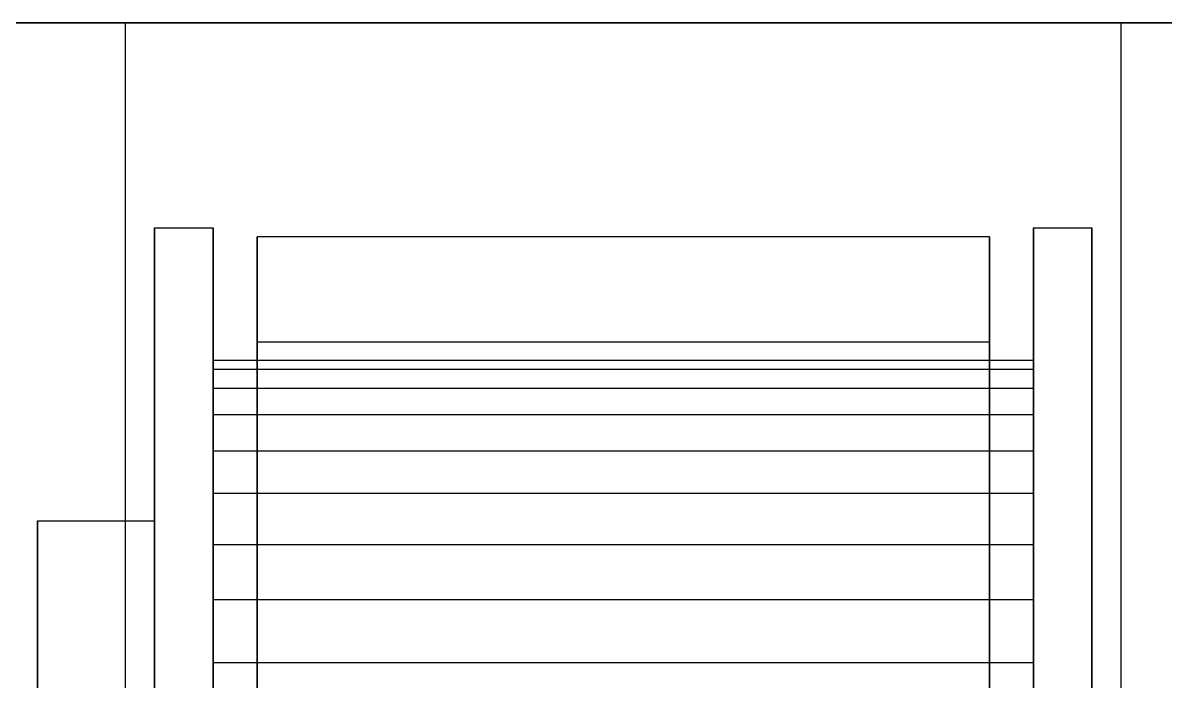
# Model space of a CAD drawing. Header units: millimetres. Extents: x -201 to 3037, y -406 to 3230.
# Drawn here: x 2479.5 to 2518.5, y 1359.53 to 1382 of the extents above; entities that cross this region are included whole.
import ezdxf

# ---------------------------------------------------------------- set-up
doc = ezdxf.new("R2010")
doc.units = ezdxf.units.MM
doc.layers.add('HIDDEN', color=8, linetype='Continuous')
doc.layers.add('VISIBLE', color=7, linetype='Continuous')

msp = doc.modelspace()

# ---------------------------------------------------------------- linework, layer by layer
at = {"layer": 'HIDDEN'}
for points in [[(2575, 1382), (2210, 1382)], [(2483, 1357), (2483, 1382)], [(2483, 1382), (2517, 1382)], [(2483, 1382), (2517, 1382)], [(2499.75, 1382), (2499.681, 1382), (2499.478, 1382), (2499.15, 1382), (2498.715, 1382), (2498.193, 1382), (2497.612, 1382), (2497, 1382), (2496.388, 1382), (2495.807, 1382), (2495.285, 1382), (2494.85, 1382), (2494.522, 1382), (2494.319, 1382), (2494.25, 1382)], [(2494.25, 1382), (2494.267, 1382), (2494.319, 1382), (2494.404, 1382), (2494.522, 1382), (2494.672, 1382), (2494.85, 1382), (2495.055, 1382), (2495.285, 1382), (2495.537, 1382), (2495.807, 1382), (2496.092, 1382), (2496.388, 1382), (2496.692, 1382), (2497, 1382)], [(2499.75, 1382), (2499.681, 1382), (2499.478, 1382), (2499.15, 1382), (2498.715, 1382), (2498.193, 1382), (2497.612, 1382), (2497, 1382), (2496.388, 1382), (2495.807, 1382), (2495.285, 1382), (2494.85, 1382), (2494.522, 1382), (2494.319, 1382), (2494.25, 1382)], [(2494.25, 1382), (2494.267, 1382), (2494.319, 1382), (2494.404, 1382), (2494.522, 1382), (2494.672, 1382), (2494.85, 1382), (2495.055, 1382), (2495.285, 1382), (2495.537, 1382), (2495.807, 1382), (2496.092, 1382), (2496.388, 1382), (2496.692, 1382), (2497, 1382)], [(2503.3, 1382), (2503.217, 1382), (2502.973, 1382), (2502.58, 1382), (2502.058, 1382), (2501.432, 1382), (2500.734, 1382), (2500, 1382), (2499.266, 1382), (2498.568, 1382), (2497.942, 1382), (2497.42, 1382), (2497.027, 1382), (2496.783, 1382), (2496.7, 1382)], [(2496.7, 1382), (2496.721, 1382), (2496.783, 1382), (2496.885, 1382), (2497.027, 1382), (2497.206, 1382), (2497.42, 1382), (2497.667, 1382), (2497.942, 1382), (2498.244, 1382), (2498.568, 1382), (2498.91, 1382), (2499.266, 1382), (2499.631, 1382), (2500, 1382)], [(2503.3, 1382), (2503.217, 1382), (2502.973, 1382), (2502.58, 1382), (2502.058, 1382), (2501.432, 1382), (2500.734, 1382), (2500, 1382), (2499.266, 1382), (2498.568, 1382), (2497.942, 1382), (2497.42, 1382), (2497.027, 1382), (2496.783, 1382), (2496.7, 1382)], [(2496.7, 1382), (2496.721, 1382), (2496.783, 1382), (2496.885, 1382), (2497.027, 1382), (2497.206, 1382), (2497.42, 1382), (2497.667, 1382), (2497.942, 1382), (2498.244, 1382), (2498.568, 1382), (2498.91, 1382), (2499.266, 1382), (2499.631, 1382), (2500, 1382)], [(2497, 1382), (2497.308, 1382), (2497.612, 1382), (2497.908, 1382), (2498.193, 1382), (2498.463, 1382), (2498.715, 1382), (2498.945, 1382), (2499.15, 1382), (2499.328, 1382), (2499.478, 1382), (2499.596, 1382), (2499.681, 1382), (2499.733, 1382), (2499.75, 1382)], [(2497, 1382), (2497.308, 1382), (2497.612, 1382), (2497.908, 1382), (2498.193, 1382), (2498.463, 1382), (2498.715, 1382), (2498.945, 1382), (2499.15, 1382), (2499.328, 1382), (2499.478, 1382), (2499.596, 1382), (2499.681, 1382), (2499.733, 1382), (2499.75, 1382)], [(2500, 1382), (2500.369, 1382), (2500.734, 1382), (2501.09, 1382), (2501.432, 1382), (2501.756, 1382), (2502.058, 1382), (2502.333, 1382), (2502.58, 1382), (2502.794, 1382), (2502.973, 1382), (2503.115, 1382), (2503.217, 1382), (2503.279, 1382), (2503.3, 1382)], [(2500, 1382), (2500.369, 1382), (2500.734, 1382), (2501.09, 1382), (2501.432, 1382), (2501.756, 1382), (2502.058, 1382), (2502.333, 1382), (2502.58, 1382), (2502.794, 1382), (2502.973, 1382), (2503.115, 1382), (2503.217, 1382), (2503.279, 1382), (2503.3, 1382)], [(2517, 1357), (2517, 1382)], [(2484, 1329), (2484, 1329.577), (2484, 1331.278), (2484, 1334.018), (2484, 1337.66), (2484, 1342.021), (2484, 1346.882), (2484, 1352), (2484, 1357.118), (2484, 1361.979), (2484, 1366.34), (2484, 1369.982), (2484, 1372.722), (2484, 1374.423), (2484, 1375)], [(2484, 1375), (2484, 1374.855), (2484, 1374.423), (2484, 1373.709), (2484, 1372.722), (2484, 1371.475), (2484, 1369.982), (2484, 1368.263), (2484, 1366.34), (2484, 1364.237), (2484, 1361.979), (2484, 1359.596), (2484, 1357.118), (2484, 1354.575), (2484, 1352)], [(2484, 1329), (2484, 1329.577), (2484, 1331.278), (2484, 1334.018), (2484, 1337.66), (2484, 1342.021), (2484, 1346.882), (2484, 1352), (2484, 1357.118), (2484, 1361.979), (2484, 1366.34), (2484, 1369.982), (2484, 1372.722), (2484, 1374.423), (2484, 1375)], [(2486, 1329), (2486, 1329.577), (2486, 1331.278), (2486, 1334.018), (2486, 1337.66), (2486, 1342.021), (2486, 1346.882), (2486, 1352), (2486, 1357.118), (2486, 1361.979), (2486, 1366.34), (2486, 1369.982), (2486, 1372.722), (2486, 1374.423), (2486, 1375)], [(2486, 1375), (2486, 1374.855), (2486, 1374.423), (2486, 1373.709), (2486, 1372.722), (2486, 1371.475), (2486, 1369.982), (2486, 1368.263), (2486, 1366.34), (2486, 1364.237), (2486, 1361.979), (2486, 1359.596), (2486, 1357.118), (2486, 1354.575), (2486, 1352)], [(2486, 1329), (2486, 1329.577), (2486, 1331.278), (2486, 1334.018), (2486, 1337.66), (2486, 1342.021), (2486, 1346.882), (2486, 1352), (2486, 1357.118), (2486, 1361.979), (2486, 1366.34), (2486, 1369.982), (2486, 1372.722), (2486, 1374.423), (2486, 1375)], [(2514, 1329), (2514, 1329.577), (2514, 1331.278), (2514, 1334.018), (2514, 1337.66), (2514, 1342.021), (2514, 1346.882), (2514, 1352), (2514, 1357.118), (2514, 1361.979), (2514, 1366.34), (2514, 1369.982), (2514, 1372.722), (2514, 1374.423), (2514, 1375)], [(2514, 1375), (2514, 1374.855), (2514, 1374.423), (2514, 1373.709), (2514, 1372.722), (2514, 1371.475), (2514, 1369.982), (2514, 1368.263), (2514, 1366.34), (2514, 1364.237), (2514, 1361.979), (2514, 1359.596), (2514, 1357.118), (2514, 1354.575), (2514, 1352)], [(2514, 1329), (2514, 1329.577), (2514, 1331.278), (2514, 1334.018), (2514, 1337.66), (2514, 1342.021), (2514, 1346.882), (2514, 1352), (2514, 1357.118), (2514, 1361.979), (2514, 1366.34), (2514, 1369.982), (2514, 1372.722), (2514, 1374.423), (2514, 1375)], [(2516, 1329), (2516, 1329.577), (2516, 1331.278), (2516, 1334.018), (2516, 1337.66), (2516, 1342.021), (2516, 1346.882), (2516, 1352), (2516, 1357.118), (2516, 1361.979), (2516, 1366.34), (2516, 1369.982), (2516, 1372.722), (2516, 1374.423), (2516, 1375)], [(2516, 1375), (2516, 1374.855), (2516, 1374.423), (2516, 1373.709), (2516, 1372.722), (2516, 1371.475), (2516, 1369.982), (2516, 1368.263), (2516, 1366.34), (2516, 1364.237), (2516, 1361.979), (2516, 1359.596), (2516, 1357.118), (2516, 1354.575), (2516, 1352)], [(2516, 1329), (2516, 1329.577), (2516, 1331.278), (2516, 1334.018), (2516, 1337.66), (2516, 1342.021), (2516, 1346.882), (2516, 1352), (2516, 1357.118), (2516, 1361.979), (2516, 1366.34), (2516, 1369.982), (2516, 1372.722), (2516, 1374.423), (2516, 1375)], [(2512.5, 1374.7), (2487.5, 1374.7)], [(2487.5, 1329.3), (2487.5, 1329.869), (2487.5, 1331.548), (2487.5, 1334.252), (2487.5, 1337.847), (2487.5, 1342.151), (2487.5, 1346.949), (2487.5, 1352), (2487.5, 1357.051), (2487.5, 1361.849), (2487.5, 1366.153), (2487.5, 1369.748), (2487.5, 1372.452), (2487.5, 1374.131), (2487.5, 1374.7)], [(2512.5, 1329.3), (2512.5, 1329.869), (2512.5, 1331.548), (2512.5, 1334.252), (2512.5, 1337.847), (2512.5, 1342.151), (2512.5, 1346.949), (2512.5, 1352), (2512.5, 1357.051), (2512.5, 1361.849), (2512.5, 1366.153), (2512.5, 1369.748), (2512.5, 1372.452), (2512.5, 1374.131), (2512.5, 1374.7)], [(2487.5, 1371.1), (2487.5, 1370.621), (2487.5, 1369.209), (2487.5, 1366.933), (2487.5, 1363.909), (2487.5, 1360.287), (2487.5, 1356.25), (2487.5, 1352), (2487.5, 1347.75), (2487.5, 1343.713), (2487.5, 1340.091), (2487.5, 1337.067), (2487.5, 1334.791), (2487.5, 1333.379), (2487.5, 1332.9)], [(2487.5, 1332.9), (2487.5, 1333.379), (2487.5, 1334.791), (2487.5, 1337.067), (2487.5, 1340.091), (2487.5, 1343.713), (2487.5, 1347.75), (2487.5, 1352), (2487.5, 1356.25), (2487.5, 1360.287), (2487.5, 1363.909), (2487.5, 1366.933), (2487.5, 1369.209), (2487.5, 1370.621), (2487.5, 1371.1)], [(2512.5, 1371.1), (2487.5, 1371.1)], [(2512.5, 1371.1), (2487.5, 1371.1)], [(2512.5, 1371.1), (2512.5, 1370.621), (2512.5, 1369.209), (2512.5, 1366.933), (2512.5, 1363.909), (2512.5, 1360.287), (2512.5, 1356.25), (2512.5, 1352), (2512.5, 1347.75), (2512.5, 1343.713), (2512.5, 1340.091), (2512.5, 1337.067), (2512.5, 1334.791), (2512.5, 1333.379), (2512.5, 1332.9)], [(2512.5, 1332.9), (2512.5, 1333.379), (2512.5, 1334.791), (2512.5, 1337.067), (2512.5, 1340.091), (2512.5, 1343.713), (2512.5, 1347.75), (2512.5, 1352), (2512.5, 1356.25), (2512.5, 1360.287), (2512.5, 1363.909), (2512.5, 1366.933), (2512.5, 1369.209), (2512.5, 1370.621), (2512.5, 1371.1)], [(2486, 1370.487), (2486, 1370.475), (2486, 1370.461), (2486, 1370.446), (2486, 1370.429), (2486, 1370.411), (2486, 1370.391), (2486, 1370.37), (2486, 1370.347), (2486, 1370.323), (2486, 1370.297), (2486, 1370.269), (2486, 1370.24), (2486, 1370.21), (2486, 1370.178)], [(2486, 1370.487), (2486, 1370.377), (2486, 1370.271), (2486, 1370.169), (2486, 1370.074), (2486, 1369.985), (2486, 1369.904), (2486, 1369.83), (2486, 1369.765), (2486, 1369.709), (2486, 1369.663), (2486, 1369.626), (2486, 1369.6), (2486, 1369.584), (2486, 1369.579)], [(2486, 1369.579), (2486, 1369.584), (2486, 1369.6), (2486, 1369.626), (2486, 1369.663), (2486, 1369.709), (2486, 1369.765), (2486, 1369.83), (2486, 1369.904), (2486, 1369.985), (2486, 1370.074), (2486, 1370.169), (2486, 1370.271), (2486, 1370.377), (2486, 1370.487)], [(2486, 1370.178), (2486, 1370.21), (2486, 1370.24), (2486, 1370.269), (2486, 1370.297), (2486, 1370.323), (2486, 1370.347), (2486, 1370.37), (2486, 1370.391), (2486, 1370.411), (2486, 1370.429), (2486, 1370.446), (2486, 1370.461), (2486, 1370.475), (2486, 1370.487)], [(2486, 1370.487), (2514, 1370.487)], [(2486, 1370.487), (2514, 1370.487)], [(2486, 1370.487), (2486, 1370.475), (2486, 1370.461), (2486, 1370.446), (2486, 1370.429), (2486, 1370.411), (2486, 1370.391), (2486, 1370.37), (2486, 1370.347), (2486, 1370.323), (2486, 1370.297), (2486, 1370.269), (2486, 1370.24), (2486, 1370.21), (2486, 1370.178)], [(2486, 1370.487), (2486, 1370.377), (2486, 1370.271), (2486, 1370.169), (2486, 1370.074), (2486, 1369.985), (2486, 1369.904), (2486, 1369.83), (2486, 1369.765), (2486, 1369.709), (2486, 1369.663), (2486, 1369.626), (2486, 1369.6), (2486, 1369.584), (2486, 1369.579)], [(2486, 1369.579), (2486, 1369.584), (2486, 1369.6), (2486, 1369.626), (2486, 1369.663), (2486, 1369.709), (2486, 1369.765), (2486, 1369.83), (2486, 1369.904), (2486, 1369.985), (2486, 1370.074), (2486, 1370.169), (2486, 1370.271), (2486, 1370.377), (2486, 1370.487)], [(2486, 1370.178), (2486, 1370.21), (2486, 1370.24), (2486, 1370.269), (2486, 1370.297), (2486, 1370.323), (2486, 1370.347), (2486, 1370.37), (2486, 1370.391), (2486, 1370.411), (2486, 1370.429), (2486, 1370.446), (2486, 1370.461), (2486, 1370.475), (2486, 1370.487)], [(2486, 1370.487), (2514, 1370.487)], [(2487.5, 1370.487), (2512.5, 1370.487)], [(2514, 1370.487), (2514, 1370.475), (2514, 1370.461), (2514, 1370.446), (2514, 1370.429), (2514, 1370.411), (2514, 1370.391), (2514, 1370.37), (2514, 1370.347), (2514, 1370.323), (2514, 1370.297), (2514, 1370.269), (2514, 1370.24), (2514, 1370.21), (2514, 1370.178)], [(2514, 1370.487), (2514, 1370.377), (2514, 1370.271), (2514, 1370.169), (2514, 1370.074), (2514, 1369.985), (2514, 1369.904), (2514, 1369.83), (2514, 1369.765), (2514, 1369.709), (2514, 1369.663), (2514, 1369.626), (2514, 1369.6), (2514, 1369.584), (2514, 1369.579)], [(2514, 1369.579), (2514, 1369.584), (2514, 1369.6), (2514, 1369.626), (2514, 1369.663), (2514, 1369.709), (2514, 1369.765), (2514, 1369.83), (2514, 1369.904), (2514, 1369.985), (2514, 1370.074), (2514, 1370.169), (2514, 1370.271), (2514, 1370.377), (2514, 1370.487)], [(2514, 1370.178), (2514, 1370.21), (2514, 1370.24), (2514, 1370.269), (2514, 1370.297), (2514, 1370.323), (2514, 1370.347), (2514, 1370.37), (2514, 1370.391), (2514, 1370.411), (2514, 1370.429), (2514, 1370.446), (2514, 1370.461), (2514, 1370.475), (2514, 1370.487)], [(2514, 1370.487), (2514, 1370.475), (2514, 1370.461), (2514, 1370.446), (2514, 1370.429), (2514, 1370.411), (2514, 1370.391), (2514, 1370.37), (2514, 1370.347), (2514, 1370.323), (2514, 1370.297), (2514, 1370.269), (2514, 1370.24), (2514, 1370.21), (2514, 1370.178)], [(2514, 1370.487), (2514, 1370.377), (2514, 1370.271), (2514, 1370.169), (2514, 1370.074), (2514, 1369.985), (2514, 1369.904), (2514, 1369.83), (2514, 1369.765), (2514, 1369.709), (2514, 1369.663), (2514, 1369.626), (2514, 1369.6), (2514, 1369.584), (2514, 1369.579)], [(2514, 1369.579), (2514, 1369.584), (2514, 1369.6), (2514, 1369.626), (2514, 1369.663), (2514, 1369.709), (2514, 1369.765), (2514, 1369.83), (2514, 1369.904), (2514, 1369.985), (2514, 1370.074), (2514, 1370.169), (2514, 1370.271), (2514, 1370.377), (2514, 1370.487)], [(2514, 1370.178), (2514, 1370.21), (2514, 1370.24), (2514, 1370.269), (2514, 1370.297), (2514, 1370.323), (2514, 1370.347), (2514, 1370.37), (2514, 1370.391), (2514, 1370.411), (2514, 1370.429), (2514, 1370.446), (2514, 1370.461), (2514, 1370.475), (2514, 1370.487)], [(2486, 1368.935), (2486, 1368.943), (2486, 1368.966), (2486, 1369.004), (2486, 1369.057), (2486, 1369.124), (2486, 1369.204), (2486, 1369.296), (2486, 1369.399), (2486, 1369.513), (2486, 1369.635), (2486, 1369.764), (2486, 1369.898), (2486, 1370.037), (2486, 1370.178)], [(2486, 1370.178), (2486, 1370.037), (2486, 1369.898), (2486, 1369.764), (2486, 1369.635), (2486, 1369.513), (2486, 1369.399), (2486, 1369.296), (2486, 1369.204), (2486, 1369.124), (2486, 1369.057), (2486, 1369.004), (2486, 1368.966), (2486, 1368.943), (2486, 1368.935)], [(2486, 1370.178), (2514, 1370.178)], [(2486, 1370.178), (2514, 1370.178)], [(2486, 1368.935), (2486, 1368.943), (2486, 1368.966), (2486, 1369.004), (2486, 1369.057), (2486, 1369.124), (2486, 1369.204), (2486, 1369.296), (2486, 1369.399), (2486, 1369.513), (2486, 1369.635), (2486, 1369.764), (2486, 1369.898), (2486, 1370.037), (2486, 1370.178)], [(2486, 1370.178), (2486, 1370.037), (2486, 1369.898), (2486, 1369.764), (2486, 1369.635), (2486, 1369.513), (2486, 1369.399), (2486, 1369.296), (2486, 1369.204), (2486, 1369.124), (2486, 1369.057), (2486, 1369.004), (2486, 1368.966), (2486, 1368.943), (2486, 1368.935)], [(2486, 1370.178), (2514, 1370.178)], [(2487.5, 1370.178), (2512.5, 1370.178)], [(2514, 1368.935), (2514, 1368.943), (2514, 1368.966), (2514, 1369.004), (2514, 1369.057), (2514, 1369.124), (2514, 1369.204), (2514, 1369.296), (2514, 1369.399), (2514, 1369.513), (2514, 1369.635), (2514, 1369.764), (2514, 1369.898), (2514, 1370.037), (2514, 1370.178)], [(2514, 1370.178), (2514, 1370.037), (2514, 1369.898), (2514, 1369.764), (2514, 1369.635), (2514, 1369.513), (2514, 1369.399), (2514, 1369.296), (2514, 1369.204), (2514, 1369.124), (2514, 1369.057), (2514, 1369.004), (2514, 1368.966), (2514, 1368.943), (2514, 1368.935)], [(2514, 1368.935), (2514, 1368.943), (2514, 1368.966), (2514, 1369.004), (2514, 1369.057), (2514, 1369.124), (2514, 1369.204), (2514, 1369.296), (2514, 1369.399), (2514, 1369.513), (2514, 1369.635), (2514, 1369.764), (2514, 1369.898), (2514, 1370.037), (2514, 1370.178)], [(2514, 1370.178), (2514, 1370.037), (2514, 1369.898), (2514, 1369.764), (2514, 1369.635), (2514, 1369.513), (2514, 1369.399), (2514, 1369.296), (2514, 1369.204), (2514, 1369.124), (2514, 1369.057), (2514, 1369.004), (2514, 1368.966), (2514, 1368.943), (2514, 1368.935)], [(2486, 1369.536), (2486, 1369.481), (2486, 1369.424), (2486, 1369.366), (2486, 1369.306), (2486, 1369.245), (2486, 1369.182), (2486, 1369.118), (2486, 1369.053), (2486, 1368.986), (2486, 1368.917), (2486, 1368.848), (2486, 1368.777), (2486, 1368.704), (2486, 1368.63)], [(2486, 1369.536), (2486, 1369.46), (2486, 1369.387), (2486, 1369.319), (2486, 1369.255), (2486, 1369.196), (2486, 1369.143), (2486, 1369.095), (2486, 1369.054), (2486, 1369.018), (2486, 1368.988), (2486, 1368.965), (2486, 1368.949), (2486, 1368.939), (2486, 1368.935)], [(2486, 1368.935), (2486, 1368.939), (2486, 1368.949), (2486, 1368.965), (2486, 1368.988), (2486, 1369.018), (2486, 1369.054), (2486, 1369.095), (2486, 1369.143), (2486, 1369.196), (2486, 1369.255), (2486, 1369.319), (2486, 1369.387), (2486, 1369.46), (2486, 1369.536)], [(2486, 1368.63), (2486, 1368.704), (2486, 1368.777), (2486, 1368.848), (2486, 1368.917), (2486, 1368.986), (2486, 1369.053), (2486, 1369.118), (2486, 1369.182), (2486, 1369.245), (2486, 1369.306), (2486, 1369.366), (2486, 1369.424), (2486, 1369.481), (2486, 1369.536)], [(2486, 1369.536), (2514, 1369.536)], [(2486, 1369.536), (2514, 1369.536)], [(2486, 1369.536), (2486, 1369.481), (2486, 1369.424), (2486, 1369.366), (2486, 1369.306), (2486, 1369.245), (2486, 1369.182), (2486, 1369.118), (2486, 1369.053), (2486, 1368.986), (2486, 1368.917), (2486, 1368.848), (2486, 1368.777), (2486, 1368.704), (2486, 1368.63)], [(2486, 1369.536), (2486, 1369.46), (2486, 1369.387), (2486, 1369.319), (2486, 1369.255), (2486, 1369.196), (2486, 1369.143), (2486, 1369.095), (2486, 1369.054), (2486, 1369.018), (2486, 1368.988), (2486, 1368.965), (2486, 1368.949), (2486, 1368.939), (2486, 1368.935)], [(2486, 1368.935), (2486, 1368.939), (2486, 1368.949), (2486, 1368.965), (2486, 1368.988), (2486, 1369.018), (2486, 1369.054), (2486, 1369.095), (2486, 1369.143), (2486, 1369.196), (2486, 1369.255), (2486, 1369.319), (2486, 1369.387), (2486, 1369.46), (2486, 1369.536)], [(2486, 1368.63), (2486, 1368.704), (2486, 1368.777), (2486, 1368.848), (2486, 1368.917), (2486, 1368.986), (2486, 1369.053), (2486, 1369.118), (2486, 1369.182), (2486, 1369.245), (2486, 1369.306), (2486, 1369.366), (2486, 1369.424), (2486, 1369.481), (2486, 1369.536)], [(2486, 1369.536), (2514, 1369.536)], [(2487.5, 1369.536), (2512.5, 1369.536)], [(2514, 1369.536), (2514, 1369.481), (2514, 1369.424), (2514, 1369.366), (2514, 1369.306), (2514, 1369.245), (2514, 1369.182), (2514, 1369.118), (2514, 1369.053), (2514, 1368.986), (2514, 1368.917), (2514, 1368.848), (2514, 1368.777), (2514, 1368.704), (2514, 1368.63)], [(2514, 1369.536), (2514, 1369.46), (2514, 1369.387), (2514, 1369.319), (2514, 1369.255), (2514, 1369.196), (2514, 1369.143), (2514, 1369.095), (2514, 1369.054), (2514, 1369.018), (2514, 1368.988), (2514, 1368.965), (2514, 1368.949), (2514, 1368.939), (2514, 1368.935)], [(2514, 1368.935), (2514, 1368.939), (2514, 1368.949), (2514, 1368.965), (2514, 1368.988), (2514, 1369.018), (2514, 1369.054), (2514, 1369.095), (2514, 1369.143), (2514, 1369.196), (2514, 1369.255), (2514, 1369.319), (2514, 1369.387), (2514, 1369.46), (2514, 1369.536)], [(2514, 1368.63), (2514, 1368.704), (2514, 1368.777), (2514, 1368.848), (2514, 1368.917), (2514, 1368.986), (2514, 1369.053), (2514, 1369.118), (2514, 1369.182), (2514, 1369.245), (2514, 1369.306), (2514, 1369.366), (2514, 1369.424), (2514, 1369.481), (2514, 1369.536)], [(2514, 1369.536), (2514, 1369.481), (2514, 1369.424), (2514, 1369.366), (2514, 1369.306), (2514, 1369.245), (2514, 1369.182), (2514, 1369.118), (2514, 1369.053), (2514, 1368.986), (2514, 1368.917), (2514, 1368.848), (2514, 1368.777), (2514, 1368.704), (2514, 1368.63)], [(2514, 1369.536), (2514, 1369.46), (2514, 1369.387), (2514, 1369.319), (2514, 1369.255), (2514, 1369.196), (2514, 1369.143), (2514, 1369.095), (2514, 1369.054), (2514, 1369.018), (2514, 1368.988), (2514, 1368.965), (2514, 1368.949), (2514, 1368.939), (2514, 1368.935)], [(2514, 1368.935), (2514, 1368.939), (2514, 1368.949), (2514, 1368.965), (2514, 1368.988), (2514, 1369.018), (2514, 1369.054), (2514, 1369.095), (2514, 1369.143), (2514, 1369.196), (2514, 1369.255), (2514, 1369.319), (2514, 1369.387), (2514, 1369.46), (2514, 1369.536)], [(2514, 1368.63), (2514, 1368.704), (2514, 1368.777), (2514, 1368.848), (2514, 1368.917), (2514, 1368.986), (2514, 1369.053), (2514, 1369.118), (2514, 1369.182), (2514, 1369.245), (2514, 1369.306), (2514, 1369.366), (2514, 1369.424), (2514, 1369.481), (2514, 1369.536)], [(2486, 1367.049), (2486, 1367.06), (2486, 1367.092), (2486, 1367.144), (2486, 1367.215), (2486, 1367.306), (2486, 1367.413), (2486, 1367.535), (2486, 1367.671), (2486, 1367.818), (2486, 1367.973), (2486, 1368.135), (2486, 1368.3), (2486, 1368.466), (2486, 1368.63)], [(2486, 1368.63), (2486, 1368.61), (2486, 1368.59), (2486, 1368.571), (2486, 1368.551), (2486, 1368.531), (2486, 1368.511), (2486, 1368.491), (2486, 1368.47), (2486, 1368.45), (2486, 1368.43), (2486, 1368.41), (2486, 1368.39), (2486, 1368.37), (2486, 1368.349)], [(2486, 1368.63), (2514, 1368.63)], [(2486, 1368.63), (2514, 1368.63)], [(2486, 1367.049), (2486, 1367.06), (2486, 1367.092), (2486, 1367.144), (2486, 1367.215), (2486, 1367.306), (2486, 1367.413), (2486, 1367.535), (2486, 1367.671), (2486, 1367.818), (2486, 1367.973), (2486, 1368.135), (2486, 1368.3), (2486, 1368.466), (2486, 1368.63)], [(2486, 1368.63), (2486, 1368.61), (2486, 1368.59), (2486, 1368.571), (2486, 1368.551), (2486, 1368.531), (2486, 1368.511), (2486, 1368.491), (2486, 1368.47), (2486, 1368.45), (2486, 1368.43), (2486, 1368.41), (2486, 1368.39), (2486, 1368.37), (2486, 1368.349)], [(2486, 1368.63), (2514, 1368.63)], [(2487.5, 1368.63), (2512.5, 1368.63)], [(2514, 1367.049), (2514, 1367.06), (2514, 1367.092), (2514, 1367.144), (2514, 1367.215), (2514, 1367.306), (2514, 1367.413), (2514, 1367.535), (2514, 1367.671), (2514, 1367.818), (2514, 1367.973), (2514, 1368.135), (2514, 1368.3), (2514, 1368.466), (2514, 1368.63)], [(2514, 1368.63), (2514, 1368.61), (2514, 1368.59), (2514, 1368.571), (2514, 1368.551), (2514, 1368.531), (2514, 1368.511), (2514, 1368.491), (2514, 1368.47), (2514, 1368.45), (2514, 1368.43), (2514, 1368.41), (2514, 1368.39), (2514, 1368.37), (2514, 1368.349)], [(2514, 1367.049), (2514, 1367.06), (2514, 1367.092), (2514, 1367.144), (2514, 1367.215), (2514, 1367.306), (2514, 1367.413), (2514, 1367.535), (2514, 1367.671), (2514, 1367.818), (2514, 1367.973), (2514, 1368.135), (2514, 1368.3), (2514, 1368.466), (2514, 1368.63)], [(2514, 1368.63), (2514, 1368.61), (2514, 1368.59), (2514, 1368.571), (2514, 1368.551), (2514, 1368.531), (2514, 1368.511), (2514, 1368.491), (2514, 1368.47), (2514, 1368.45), (2514, 1368.43), (2514, 1368.41), (2514, 1368.39), (2514, 1368.37), (2514, 1368.349)], [(2486, 1368.349), (2486, 1368.204), (2486, 1368.06), (2486, 1367.92), (2486, 1367.785), (2486, 1367.658), (2486, 1367.539), (2486, 1367.43), (2486, 1367.333), (2486, 1367.249), (2486, 1367.178), (2486, 1367.122), (2486, 1367.082), (2486, 1367.058), (2486, 1367.049)], [(2486, 1368.349), (2486, 1368.204), (2486, 1368.06), (2486, 1367.92), (2486, 1367.785), (2486, 1367.658), (2486, 1367.539), (2486, 1367.43), (2486, 1367.333), (2486, 1367.249), (2486, 1367.178), (2486, 1367.122), (2486, 1367.082), (2486, 1367.058), (2486, 1367.049)], [(2514, 1368.349), (2514, 1368.204), (2514, 1368.06), (2514, 1367.92), (2514, 1367.785), (2514, 1367.658), (2514, 1367.539), (2514, 1367.43), (2514, 1367.333), (2514, 1367.249), (2514, 1367.178), (2514, 1367.122), (2514, 1367.082), (2514, 1367.058), (2514, 1367.049)], [(2514, 1368.349), (2514, 1368.204), (2514, 1368.06), (2514, 1367.92), (2514, 1367.785), (2514, 1367.658), (2514, 1367.539), (2514, 1367.43), (2514, 1367.333), (2514, 1367.249), (2514, 1367.178), (2514, 1367.122), (2514, 1367.082), (2514, 1367.058), (2514, 1367.049)], [(2486, 1367.39), (2486, 1367.296), (2486, 1367.199), (2486, 1367.102), (2486, 1367.003), (2486, 1366.903), (2486, 1366.802), (2486, 1366.7), (2486, 1366.596), (2486, 1366.491), (2486, 1366.385), (2486, 1366.278), (2486, 1366.169), (2486, 1366.06), (2486, 1365.949)], [(2486, 1367.39), (2486, 1367.345), (2486, 1367.303), (2486, 1367.264), (2486, 1367.227), (2486, 1367.194), (2486, 1367.164), (2486, 1367.138), (2486, 1367.114), (2486, 1367.095), (2486, 1367.078), (2486, 1367.066), (2486, 1367.057), (2486, 1367.051), (2486, 1367.049)], [(2486, 1367.049), (2486, 1367.051), (2486, 1367.057), (2486, 1367.066), (2486, 1367.078), (2486, 1367.095), (2486, 1367.114), (2486, 1367.138), (2486, 1367.164), (2486, 1367.194), (2486, 1367.227), (2486, 1367.264), (2486, 1367.303), (2486, 1367.345), (2486, 1367.39)], [(2486, 1365.949), (2486, 1366.06), (2486, 1366.169), (2486, 1366.278), (2486, 1366.385), (2486, 1366.491), (2486, 1366.596), (2486, 1366.7), (2486, 1366.802), (2486, 1366.903), (2486, 1367.003), (2486, 1367.102), (2486, 1367.199), (2486, 1367.296), (2486, 1367.39)], [(2486, 1367.39), (2514, 1367.39)], [(2486, 1367.39), (2514, 1367.39)], [(2486, 1367.39), (2486, 1367.296), (2486, 1367.199), (2486, 1367.102), (2486, 1367.003), (2486, 1366.903), (2486, 1366.802), (2486, 1366.7), (2486, 1366.596), (2486, 1366.491), (2486, 1366.385), (2486, 1366.278), (2486, 1366.169), (2486, 1366.06), (2486, 1365.949)], [(2486, 1367.39), (2486, 1367.345), (2486, 1367.303), (2486, 1367.264), (2486, 1367.227), (2486, 1367.194), (2486, 1367.164), (2486, 1367.138), (2486, 1367.114), (2486, 1367.095), (2486, 1367.078), (2486, 1367.066), (2486, 1367.057), (2486, 1367.051), (2486, 1367.049)], [(2486, 1367.049), (2486, 1367.051), (2486, 1367.057), (2486, 1367.066), (2486, 1367.078), (2486, 1367.095), (2486, 1367.114), (2486, 1367.138), (2486, 1367.164), (2486, 1367.194), (2486, 1367.227), (2486, 1367.264), (2486, 1367.303), (2486, 1367.345), (2486, 1367.39)], [(2486, 1365.949), (2486, 1366.06), (2486, 1366.169), (2486, 1366.278), (2486, 1366.385), (2486, 1366.491), (2486, 1366.596), (2486, 1366.7), (2486, 1366.802), (2486, 1366.903), (2486, 1367.003), (2486, 1367.102), (2486, 1367.199), (2486, 1367.296), (2486, 1367.39)], [(2486, 1367.39), (2514, 1367.39)], [(2487.5, 1367.39), (2512.5, 1367.39)], [(2514, 1367.39), (2514, 1367.296), (2514, 1367.199), (2514, 1367.102), (2514, 1367.003), (2514, 1366.903), (2514, 1366.802), (2514, 1366.7), (2514, 1366.596), (2514, 1366.491), (2514, 1366.385), (2514, 1366.278), (2514, 1366.169), (2514, 1366.06), (2514, 1365.949)], [(2514, 1367.39), (2514, 1367.345), (2514, 1367.303), (2514, 1367.264), (2514, 1367.227), (2514, 1367.194), (2514, 1367.164), (2514, 1367.138), (2514, 1367.114), (2514, 1367.095), (2514, 1367.078), (2514, 1367.066), (2514, 1367.057), (2514, 1367.051), (2514, 1367.049)], [(2514, 1367.049), (2514, 1367.051), (2514, 1367.057), (2514, 1367.066), (2514, 1367.078), (2514, 1367.095), (2514, 1367.114), (2514, 1367.138), (2514, 1367.164), (2514, 1367.194), (2514, 1367.227), (2514, 1367.264), (2514, 1367.303), (2514, 1367.345), (2514, 1367.39)], [(2514, 1365.949), (2514, 1366.06), (2514, 1366.169), (2514, 1366.278), (2514, 1366.385), (2514, 1366.491), (2514, 1366.596), (2514, 1366.7), (2514, 1366.802), (2514, 1366.903), (2514, 1367.003), (2514, 1367.102), (2514, 1367.199), (2514, 1367.296), (2514, 1367.39)], [(2514, 1367.39), (2514, 1367.296), (2514, 1367.199), (2514, 1367.102), (2514, 1367.003), (2514, 1366.903), (2514, 1366.802), (2514, 1366.7), (2514, 1366.596), (2514, 1366.491), (2514, 1366.385), (2514, 1366.278), (2514, 1366.169), (2514, 1366.06), (2514, 1365.949)], [(2514, 1367.39), (2514, 1367.345), (2514, 1367.303), (2514, 1367.264), (2514, 1367.227), (2514, 1367.194), (2514, 1367.164), (2514, 1367.138), (2514, 1367.114), (2514, 1367.095), (2514, 1367.078), (2514, 1367.066), (2514, 1367.057), (2514, 1367.051), (2514, 1367.049)], [(2514, 1367.049), (2514, 1367.051), (2514, 1367.057), (2514, 1367.066), (2514, 1367.078), (2514, 1367.095), (2514, 1367.114), (2514, 1367.138), (2514, 1367.164), (2514, 1367.194), (2514, 1367.227), (2514, 1367.264), (2514, 1367.303), (2514, 1367.345), (2514, 1367.39)], [(2514, 1365.949), (2514, 1366.06), (2514, 1366.169), (2514, 1366.278), (2514, 1366.385), (2514, 1366.491), (2514, 1366.596), (2514, 1366.7), (2514, 1366.802), (2514, 1366.903), (2514, 1367.003), (2514, 1367.102), (2514, 1367.199), (2514, 1367.296), (2514, 1367.39)], [(2486, 1364.049), (2486, 1364.063), (2486, 1364.105), (2486, 1364.173), (2486, 1364.266), (2486, 1364.382), (2486, 1364.52), (2486, 1364.675), (2486, 1364.844), (2486, 1365.024), (2486, 1365.211), (2486, 1365.401), (2486, 1365.59), (2486, 1365.774), (2486, 1365.949)], [(2486, 1365.949), (2486, 1365.909), (2486, 1365.869), (2486, 1365.827), (2486, 1365.786), (2486, 1365.744), (2486, 1365.701), (2486, 1365.658), (2486, 1365.614), (2486, 1365.571), (2486, 1365.527), (2486, 1365.483), (2486, 1365.438), (2486, 1365.394), (2486, 1365.349)], [(2486, 1365.949), (2514, 1365.949)], [(2486, 1365.949), (2514, 1365.949)], [(2486, 1364.049), (2486, 1364.063), (2486, 1364.105), (2486, 1364.173), (2486, 1364.266), (2486, 1364.382), (2486, 1364.52), (2486, 1364.675), (2486, 1364.844), (2486, 1365.024), (2486, 1365.211), (2486, 1365.401), (2486, 1365.59), (2486, 1365.774), (2486, 1365.949)], [(2486, 1365.949), (2486, 1365.909), (2486, 1365.869), (2486, 1365.827), (2486, 1365.786), (2486, 1365.744), (2486, 1365.701), (2486, 1365.658), (2486, 1365.614), (2486, 1365.571), (2486, 1365.527), (2486, 1365.483), (2486, 1365.438), (2486, 1365.394), (2486, 1365.349)], [(2486, 1365.949), (2514, 1365.949)], [(2487.5, 1365.949), (2512.5, 1365.949)], [(2514, 1364.049), (2514, 1364.063), (2514, 1364.105), (2514, 1364.173), (2514, 1364.266), (2514, 1364.382), (2514, 1364.52), (2514, 1364.675), (2514, 1364.844), (2514, 1365.024), (2514, 1365.211), (2514, 1365.401), (2514, 1365.59), (2514, 1365.774), (2514, 1365.949)], [(2514, 1365.949), (2514, 1365.909), (2514, 1365.869), (2514, 1365.827), (2514, 1365.786), (2514, 1365.744), (2514, 1365.701), (2514, 1365.658), (2514, 1365.614), (2514, 1365.571), (2514, 1365.527), (2514, 1365.483), (2514, 1365.438), (2514, 1365.394), (2514, 1365.349)], [(2514, 1364.049), (2514, 1364.063), (2514, 1364.105), (2514, 1364.173), (2514, 1364.266), (2514, 1364.382), (2514, 1364.52), (2514, 1364.675), (2514, 1364.844), (2514, 1365.024), (2514, 1365.211), (2514, 1365.401), (2514, 1365.59), (2514, 1365.774), (2514, 1365.949)], [(2514, 1365.949), (2514, 1365.909), (2514, 1365.869), (2514, 1365.827), (2514, 1365.786), (2514, 1365.744), (2514, 1365.701), (2514, 1365.658), (2514, 1365.614), (2514, 1365.571), (2514, 1365.527), (2514, 1365.483), (2514, 1365.438), (2514, 1365.394), (2514, 1365.349)], [(2480, 1339), (2480, 1339.326), (2480, 1340.287), (2480, 1341.836), (2480, 1343.895), (2480, 1346.36), (2480, 1349.107), (2480, 1352), (2480, 1354.893), (2480, 1357.64), (2480, 1360.105), (2480, 1362.164), (2480, 1363.713), (2480, 1364.674), (2480, 1365)], [(2480, 1365), (2480, 1364.918), (2480, 1364.674), (2480, 1364.27), (2480, 1363.713), (2480, 1363.007), (2480, 1362.164), (2480, 1361.192), (2480, 1360.105), (2480, 1358.916), (2480, 1357.64), (2480, 1356.294), (2480, 1354.893), (2480, 1353.456), (2480, 1352)], [(2480, 1339), (2480, 1339.326), (2480, 1340.287), (2480, 1341.836), (2480, 1343.895), (2480, 1346.36), (2480, 1349.107), (2480, 1352), (2480, 1354.893), (2480, 1357.64), (2480, 1360.105), (2480, 1362.164), (2480, 1363.713), (2480, 1364.674), (2480, 1365)], [(2483, 1357), (2483, 1365)], [(2484, 1339), (2484, 1339.326), (2484, 1340.287), (2484, 1341.836), (2484, 1343.895), (2484, 1346.36), (2484, 1349.107), (2484, 1352), (2484, 1354.893), (2484, 1357.64), (2484, 1360.105), (2484, 1362.164), (2484, 1363.713), (2484, 1364.674), (2484, 1365)], [(2484, 1365), (2484, 1364.918), (2484, 1364.674), (2484, 1364.27), (2484, 1363.713), (2484, 1363.007), (2484, 1362.164), (2484, 1361.192), (2484, 1360.105), (2484, 1358.916), (2484, 1357.64), (2484, 1356.294), (2484, 1354.893), (2484, 1353.456), (2484, 1352)], [(2484, 1339), (2484, 1339.326), (2484, 1340.287), (2484, 1341.836), (2484, 1343.895), (2484, 1346.36), (2484, 1349.107), (2484, 1352), (2484, 1354.893), (2484, 1357.64), (2484, 1360.105), (2484, 1362.164), (2484, 1363.713), (2484, 1364.674), (2484, 1365)], [(2484, 1365), (2484, 1364.918), (2484, 1364.674), (2484, 1364.27), (2484, 1363.713), (2484, 1363.007), (2484, 1362.164), (2484, 1361.192), (2484, 1360.105), (2484, 1358.916), (2484, 1357.64), (2484, 1356.294), (2484, 1354.893), (2484, 1353.456), (2484, 1352)], [(2486, 1365.349), (2486, 1365.204), (2486, 1365.06), (2486, 1364.92), (2486, 1364.785), (2486, 1364.658), (2486, 1364.539), (2486, 1364.43), (2486, 1364.333), (2486, 1364.248), (2486, 1364.178), (2486, 1364.122), (2486, 1364.082), (2486, 1364.057), (2486, 1364.049)], [(2486, 1365.349), (2486, 1365.204), (2486, 1365.06), (2486, 1364.92), (2486, 1364.785), (2486, 1364.658), (2486, 1364.539), (2486, 1364.43), (2486, 1364.333), (2486, 1364.248), (2486, 1364.178), (2486, 1364.122), (2486, 1364.082), (2486, 1364.057), (2486, 1364.049)], [(2514, 1365.349), (2514, 1365.204), (2514, 1365.06), (2514, 1364.92), (2514, 1364.785), (2514, 1364.658), (2514, 1364.539), (2514, 1364.43), (2514, 1364.333), (2514, 1364.248), (2514, 1364.178), (2514, 1364.122), (2514, 1364.082), (2514, 1364.057), (2514, 1364.049)], [(2514, 1365.349), (2514, 1365.204), (2514, 1365.06), (2514, 1364.92), (2514, 1364.785), (2514, 1364.658), (2514, 1364.539), (2514, 1364.43), (2514, 1364.333), (2514, 1364.248), (2514, 1364.178), (2514, 1364.122), (2514, 1364.082), (2514, 1364.057), (2514, 1364.049)], [(2486, 1364.196), (2486, 1364.068), (2486, 1363.939), (2486, 1363.809), (2486, 1363.678), (2486, 1363.546), (2486, 1363.413), (2486, 1363.279), (2486, 1363.145), (2486, 1363.009), (2486, 1362.872), (2486, 1362.735), (2486, 1362.597), (2486, 1362.457), (2486, 1362.317)], [(2486, 1364.196), (2486, 1364.176), (2486, 1364.157), (2486, 1364.14), (2486, 1364.125), (2486, 1364.11), (2486, 1364.098), (2486, 1364.086), (2486, 1364.077), (2486, 1364.068), (2486, 1364.061), (2486, 1364.056), (2486, 1364.052), (2486, 1364.05), (2486, 1364.049)], [(2486, 1364.049), (2486, 1364.05), (2486, 1364.052), (2486, 1364.056), (2486, 1364.061), (2486, 1364.068), (2486, 1364.077), (2486, 1364.086), (2486, 1364.098), (2486, 1364.11), (2486, 1364.125), (2486, 1364.14), (2486, 1364.157), (2486, 1364.176), (2486, 1364.196)], [(2486, 1362.317), (2486, 1362.457), (2486, 1362.597), (2486, 1362.735), (2486, 1362.872), (2486, 1363.009), (2486, 1363.145), (2486, 1363.279), (2486, 1363.413), (2486, 1363.546), (2486, 1363.678), (2486, 1363.809), (2486, 1363.939), (2486, 1364.068), (2486, 1364.196)], [(2486, 1364.196), (2514, 1364.196)], [(2486, 1364.196), (2514, 1364.196)], [(2486, 1364.196), (2486, 1364.068), (2486, 1363.939), (2486, 1363.809), (2486, 1363.678), (2486, 1363.546), (2486, 1363.413), (2486, 1363.279), (2486, 1363.145), (2486, 1363.009), (2486, 1362.872), (2486, 1362.735), (2486, 1362.597), (2486, 1362.457), (2486, 1362.317)], [(2486, 1364.196), (2486, 1364.176), (2486, 1364.157), (2486, 1364.14), (2486, 1364.125), (2486, 1364.11), (2486, 1364.098), (2486, 1364.086), (2486, 1364.077), (2486, 1364.068), (2486, 1364.061), (2486, 1364.056), (2486, 1364.052), (2486, 1364.05), (2486, 1364.049)], [(2486, 1364.049), (2486, 1364.05), (2486, 1364.052), (2486, 1364.056), (2486, 1364.061), (2486, 1364.068), (2486, 1364.077), (2486, 1364.086), (2486, 1364.098), (2486, 1364.11), (2486, 1364.125), (2486, 1364.14), (2486, 1364.157), (2486, 1364.176), (2486, 1364.196)], [(2486, 1362.317), (2486, 1362.457), (2486, 1362.597), (2486, 1362.735), (2486, 1362.872), (2486, 1363.009), (2486, 1363.145), (2486, 1363.279), (2486, 1363.413), (2486, 1363.546), (2486, 1363.678), (2486, 1363.809), (2486, 1363.939), (2486, 1364.068), (2486, 1364.196)], [(2486, 1364.196), (2514, 1364.196)], [(2487.5, 1364.196), (2512.5, 1364.196)], [(2514, 1364.196), (2514, 1364.068), (2514, 1363.939), (2514, 1363.809), (2514, 1363.678), (2514, 1363.546), (2514, 1363.413), (2514, 1363.279), (2514, 1363.145), (2514, 1363.009), (2514, 1362.872), (2514, 1362.735), (2514, 1362.597), (2514, 1362.457), (2514, 1362.317)], [(2514, 1364.196), (2514, 1364.176), (2514, 1364.157), (2514, 1364.14), (2514, 1364.125), (2514, 1364.11), (2514, 1364.098), (2514, 1364.086), (2514, 1364.077), (2514, 1364.068), (2514, 1364.061), (2514, 1364.056), (2514, 1364.052), (2514, 1364.05), (2514, 1364.049)], [(2514, 1364.049), (2514, 1364.05), (2514, 1364.052), (2514, 1364.056), (2514, 1364.061), (2514, 1364.068), (2514, 1364.077), (2514, 1364.086), (2514, 1364.098), (2514, 1364.11), (2514, 1364.125), (2514, 1364.14), (2514, 1364.157), (2514, 1364.176), (2514, 1364.196)], [(2514, 1362.317), (2514, 1362.457), (2514, 1362.597), (2514, 1362.735), (2514, 1362.872), (2514, 1363.009), (2514, 1363.145), (2514, 1363.279), (2514, 1363.413), (2514, 1363.546), (2514, 1363.678), (2514, 1363.809), (2514, 1363.939), (2514, 1364.068), (2514, 1364.196)], [(2514, 1364.196), (2514, 1364.068), (2514, 1363.939), (2514, 1363.809), (2514, 1363.678), (2514, 1363.546), (2514, 1363.413), (2514, 1363.279), (2514, 1363.145), (2514, 1363.009), (2514, 1362.872), (2514, 1362.735), (2514, 1362.597), (2514, 1362.457), (2514, 1362.317)], [(2514, 1364.196), (2514, 1364.176), (2514, 1364.157), (2514, 1364.14), (2514, 1364.125), (2514, 1364.11), (2514, 1364.098), (2514, 1364.086), (2514, 1364.077), (2514, 1364.068), (2514, 1364.061), (2514, 1364.056), (2514, 1364.052), (2514, 1364.05), (2514, 1364.049)], [(2514, 1364.049), (2514, 1364.05), (2514, 1364.052), (2514, 1364.056), (2514, 1364.061), (2514, 1364.068), (2514, 1364.077), (2514, 1364.086), (2514, 1364.098), (2514, 1364.11), (2514, 1364.125), (2514, 1364.14), (2514, 1364.157), (2514, 1364.176), (2514, 1364.196)], [(2514, 1362.317), (2514, 1362.457), (2514, 1362.597), (2514, 1362.735), (2514, 1362.872), (2514, 1363.009), (2514, 1363.145), (2514, 1363.279), (2514, 1363.413), (2514, 1363.546), (2514, 1363.678), (2514, 1363.809), (2514, 1363.939), (2514, 1364.068), (2514, 1364.196)], [(2486, 1360.139), (2486, 1360.157), (2486, 1360.21), (2486, 1360.296), (2486, 1360.413), (2486, 1360.558), (2486, 1360.727), (2486, 1360.915), (2486, 1361.118), (2486, 1361.33), (2486, 1361.544), (2486, 1361.756), (2486, 1361.959), (2486, 1362.148), (2486, 1362.317)], [(2486, 1362.317), (2486, 1362.265), (2486, 1362.211), (2486, 1362.154), (2486, 1362.096), (2486, 1362.036), (2486, 1361.974), (2486, 1361.91), (2486, 1361.845), (2486, 1361.779), (2486, 1361.713), (2486, 1361.645), (2486, 1361.577), (2486, 1361.508), (2486, 1361.439)], [(2486, 1362.317), (2514, 1362.317)], [(2486, 1362.317), (2514, 1362.317)], [(2486, 1360.139), (2486, 1360.157), (2486, 1360.21), (2486, 1360.296), (2486, 1360.413), (2486, 1360.558), (2486, 1360.727), (2486, 1360.915), (2486, 1361.118), (2486, 1361.33), (2486, 1361.544), (2486, 1361.756), (2486, 1361.959), (2486, 1362.148), (2486, 1362.317)], [(2486, 1362.317), (2486, 1362.265), (2486, 1362.211), (2486, 1362.154), (2486, 1362.096), (2486, 1362.036), (2486, 1361.974), (2486, 1361.91), (2486, 1361.845), (2486, 1361.779), (2486, 1361.713), (2486, 1361.645), (2486, 1361.577), (2486, 1361.508), (2486, 1361.439)], [(2486, 1362.317), (2514, 1362.317)], [(2487.5, 1362.317), (2512.5, 1362.317)], [(2514, 1360.139), (2514, 1360.157), (2514, 1360.21), (2514, 1360.296), (2514, 1360.413), (2514, 1360.558), (2514, 1360.727), (2514, 1360.915), (2514, 1361.118), (2514, 1361.33), (2514, 1361.544), (2514, 1361.756), (2514, 1361.959), (2514, 1362.148), (2514, 1362.317)], [(2514, 1362.317), (2514, 1362.265), (2514, 1362.211), (2514, 1362.154), (2514, 1362.096), (2514, 1362.036), (2514, 1361.974), (2514, 1361.91), (2514, 1361.845), (2514, 1361.779), (2514, 1361.713), (2514, 1361.645), (2514, 1361.577), (2514, 1361.508), (2514, 1361.439)], [(2514, 1360.139), (2514, 1360.157), (2514, 1360.21), (2514, 1360.296), (2514, 1360.413), (2514, 1360.558), (2514, 1360.727), (2514, 1360.915), (2514, 1361.118), (2514, 1361.33), (2514, 1361.544), (2514, 1361.756), (2514, 1361.959), (2514, 1362.148), (2514, 1362.317)], [(2514, 1362.317), (2514, 1362.265), (2514, 1362.211), (2514, 1362.154), (2514, 1362.096), (2514, 1362.036), (2514, 1361.974), (2514, 1361.91), (2514, 1361.845), (2514, 1361.779), (2514, 1361.713), (2514, 1361.645), (2514, 1361.577), (2514, 1361.508), (2514, 1361.439)], [(2486, 1361.439), (2486, 1361.294), (2486, 1361.15), (2486, 1361.01), (2486, 1360.875), (2486, 1360.748), (2486, 1360.629), (2486, 1360.52), (2486, 1360.423), (2486, 1360.339), (2486, 1360.268), (2486, 1360.212), (2486, 1360.172), (2486, 1360.147), (2486, 1360.139)], [(2486, 1361.439), (2486, 1361.294), (2486, 1361.15), (2486, 1361.01), (2486, 1360.875), (2486, 1360.748), (2486, 1360.629), (2486, 1360.52), (2486, 1360.423), (2486, 1360.339), (2486, 1360.268), (2486, 1360.212), (2486, 1360.172), (2486, 1360.147), (2486, 1360.139)], [(2514, 1361.439), (2514, 1361.294), (2514, 1361.15), (2514, 1361.01), (2514, 1360.875), (2514, 1360.748), (2514, 1360.629), (2514, 1360.52), (2514, 1360.423), (2514, 1360.339), (2514, 1360.268), (2514, 1360.212), (2514, 1360.172), (2514, 1360.147), (2514, 1360.139)], [(2514, 1361.439), (2514, 1361.294), (2514, 1361.15), (2514, 1361.01), (2514, 1360.875), (2514, 1360.748), (2514, 1360.629), (2514, 1360.52), (2514, 1360.423), (2514, 1360.339), (2514, 1360.268), (2514, 1360.212), (2514, 1360.172), (2514, 1360.147), (2514, 1360.139)], [(2486, 1360.17), (2486, 1360.018), (2486, 1359.865), (2486, 1359.711), (2486, 1359.557), (2486, 1359.402), (2486, 1359.247), (2486, 1359.091), (2486, 1358.934), (2486, 1358.777), (2486, 1358.619), (2486, 1358.46), (2486, 1358.302), (2486, 1358.142), (2486, 1357.982)], [(2486, 1360.17), (2486, 1360.166), (2486, 1360.162), (2486, 1360.158), (2486, 1360.155), (2486, 1360.152), (2486, 1360.149), (2486, 1360.147), (2486, 1360.145), (2486, 1360.143), (2486, 1360.142), (2486, 1360.141), (2486, 1360.14), (2486, 1360.139), (2486, 1360.139)], [(2486, 1360.139), (2486, 1360.139), (2486, 1360.14), (2486, 1360.141), (2486, 1360.142), (2486, 1360.143), (2486, 1360.145), (2486, 1360.147), (2486, 1360.149), (2486, 1360.152), (2486, 1360.155), (2486, 1360.158), (2486, 1360.162), (2486, 1360.166), (2486, 1360.17)], [(2486, 1357.982), (2486, 1358.142), (2486, 1358.302), (2486, 1358.46), (2486, 1358.619), (2486, 1358.777), (2486, 1358.934), (2486, 1359.091), (2486, 1359.247), (2486, 1359.402), (2486, 1359.557), (2486, 1359.711), (2486, 1359.865), (2486, 1360.018), (2486, 1360.17)], [(2486, 1360.17), (2514, 1360.17)], [(2486, 1360.17), (2514, 1360.17)], [(2486, 1360.17), (2486, 1360.018), (2486, 1359.865), (2486, 1359.711), (2486, 1359.557), (2486, 1359.402), (2486, 1359.247), (2486, 1359.091), (2486, 1358.934), (2486, 1358.777), (2486, 1358.619), (2486, 1358.46), (2486, 1358.302), (2486, 1358.142), (2486, 1357.982)], [(2486, 1360.17), (2486, 1360.166), (2486, 1360.162), (2486, 1360.158), (2486, 1360.155), (2486, 1360.152), (2486, 1360.149), (2486, 1360.147), (2486, 1360.145), (2486, 1360.143), (2486, 1360.142), (2486, 1360.141), (2486, 1360.14), (2486, 1360.139), (2486, 1360.139)], [(2486, 1360.139), (2486, 1360.139), (2486, 1360.14), (2486, 1360.141), (2486, 1360.142), (2486, 1360.143), (2486, 1360.145), (2486, 1360.147), (2486, 1360.149), (2486, 1360.152), (2486, 1360.155), (2486, 1360.158), (2486, 1360.162), (2486, 1360.166), (2486, 1360.17)], [(2486, 1357.982), (2486, 1358.142), (2486, 1358.302), (2486, 1358.46), (2486, 1358.619), (2486, 1358.777), (2486, 1358.934), (2486, 1359.091), (2486, 1359.247), (2486, 1359.402), (2486, 1359.557), (2486, 1359.711), (2486, 1359.865), (2486, 1360.018), (2486, 1360.17)], [(2486, 1360.17), (2514, 1360.17)], [(2487.5, 1360.17), (2512.5, 1360.17)], [(2514, 1360.17), (2514, 1360.018), (2514, 1359.865), (2514, 1359.711), (2514, 1359.557), (2514, 1359.402), (2514, 1359.247), (2514, 1359.091), (2514, 1358.934), (2514, 1358.777), (2514, 1358.619), (2514, 1358.46), (2514, 1358.302), (2514, 1358.142), (2514, 1357.982)], [(2514, 1360.17), (2514, 1360.166), (2514, 1360.162), (2514, 1360.158), (2514, 1360.155), (2514, 1360.152), (2514, 1360.149), (2514, 1360.147), (2514, 1360.145), (2514, 1360.143), (2514, 1360.142), (2514, 1360.141), (2514, 1360.14), (2514, 1360.139), (2514, 1360.139)], [(2514, 1360.139), (2514, 1360.139), (2514, 1360.14), (2514, 1360.141), (2514, 1360.142), (2514, 1360.143), (2514, 1360.145), (2514, 1360.147), (2514, 1360.149), (2514, 1360.152), (2514, 1360.155), (2514, 1360.158), (2514, 1360.162), (2514, 1360.166), (2514, 1360.17)], [(2514, 1357.982), (2514, 1358.142), (2514, 1358.302), (2514, 1358.46), (2514, 1358.619), (2514, 1358.777), (2514, 1358.934), (2514, 1359.091), (2514, 1359.247), (2514, 1359.402), (2514, 1359.557), (2514, 1359.711), (2514, 1359.865), (2514, 1360.018), (2514, 1360.17)], [(2514, 1360.17), (2514, 1360.018), (2514, 1359.865), (2514, 1359.711), (2514, 1359.557), (2514, 1359.402), (2514, 1359.247), (2514, 1359.091), (2514, 1358.934), (2514, 1358.777), (2514, 1358.619), (2514, 1358.46), (2514, 1358.302), (2514, 1358.142), (2514, 1357.982)], [(2514, 1360.17), (2514, 1360.166), (2514, 1360.162), (2514, 1360.158), (2514, 1360.155), (2514, 1360.152), (2514, 1360.149), (2514, 1360.147), (2514, 1360.145), (2514, 1360.143), (2514, 1360.142), (2514, 1360.141), (2514, 1360.14), (2514, 1360.139), (2514, 1360.139)], [(2514, 1360.139), (2514, 1360.139), (2514, 1360.14), (2514, 1360.141), (2514, 1360.142), (2514, 1360.143), (2514, 1360.145), (2514, 1360.147), (2514, 1360.149), (2514, 1360.152), (2514, 1360.155), (2514, 1360.158), (2514, 1360.162), (2514, 1360.166), (2514, 1360.17)], [(2514, 1357.982), (2514, 1358.142), (2514, 1358.302), (2514, 1358.46), (2514, 1358.619), (2514, 1358.777), (2514, 1358.934), (2514, 1359.091), (2514, 1359.247), (2514, 1359.402), (2514, 1359.557), (2514, 1359.711), (2514, 1359.865), (2514, 1360.018), (2514, 1360.17)]]:
    msp.add_lwpolyline(points, dxfattribs=at)
at = {"layer": 'VISIBLE'}
for points in [[(2211, 1382), (2575, 1382)], [(2483, 1365), (2483, 1382)], [(2517, 1357), (2517, 1382)], [(2484, 1375), (2484, 1374.855), (2484, 1374.423), (2484, 1373.709), (2484, 1372.722), (2484, 1371.475), (2484, 1369.982), (2484, 1368.263), (2484, 1366.34), (2484, 1364.237), (2484, 1361.979), (2484, 1359.596), (2484, 1357.118), (2484, 1354.575), (2484, 1352)], [(2484, 1375), (2486, 1375)], [(2486, 1375), (2486, 1374.855), (2486, 1374.423), (2486, 1373.709), (2486, 1372.722), (2486, 1371.475), (2486, 1369.982), (2486, 1368.263), (2486, 1366.34), (2486, 1364.237), (2486, 1361.979), (2486, 1359.596), (2486, 1357.118), (2486, 1354.575), (2486, 1352)], [(2514, 1375), (2514, 1374.855), (2514, 1374.423), (2514, 1373.709), (2514, 1372.722), (2514, 1371.475), (2514, 1369.982), (2514, 1368.263), (2514, 1366.34), (2514, 1364.237), (2514, 1361.979), (2514, 1359.596), (2514, 1357.118), (2514, 1354.575), (2514, 1352)], [(2514, 1375), (2516, 1375)], [(2516, 1375), (2516, 1374.855), (2516, 1374.423), (2516, 1373.709), (2516, 1372.722), (2516, 1371.475), (2516, 1369.982), (2516, 1368.263), (2516, 1366.34), (2516, 1364.237), (2516, 1361.979), (2516, 1359.596), (2516, 1357.118), (2516, 1354.575), (2516, 1352)], [(2512.5, 1374.7), (2487.5, 1374.7)], [(2487.5, 1374.7), (2487.5, 1374.131), (2487.5, 1372.452), (2487.5, 1369.748), (2487.5, 1366.153), (2487.5, 1361.849), (2487.5, 1357.051), (2487.5, 1352), (2487.5, 1346.949), (2487.5, 1342.151), (2487.5, 1337.847), (2487.5, 1334.252), (2487.5, 1331.548), (2487.5, 1329.869), (2487.5, 1329.3)], [(2512.5, 1374.7), (2512.5, 1374.131), (2512.5, 1372.452), (2512.5, 1369.748), (2512.5, 1366.153), (2512.5, 1361.849), (2512.5, 1357.051), (2512.5, 1352), (2512.5, 1346.949), (2512.5, 1342.151), (2512.5, 1337.847), (2512.5, 1334.252), (2512.5, 1331.548), (2512.5, 1329.869), (2512.5, 1329.3)], [(2486, 1370.487), (2487.5, 1370.487)], [(2512.5, 1370.487), (2514, 1370.487)], [(2486, 1370.178), (2487.5, 1370.178)], [(2512.5, 1370.178), (2514, 1370.178)], [(2486, 1369.536), (2487.5, 1369.536)], [(2512.5, 1369.536), (2514, 1369.536)], [(2486, 1368.63), (2487.5, 1368.63)], [(2512.5, 1368.63), (2514, 1368.63)], [(2486, 1367.39), (2487.5, 1367.39)], [(2512.5, 1367.39), (2514, 1367.39)], [(2486, 1365.949), (2487.5, 1365.949)], [(2512.5, 1365.949), (2514, 1365.949)], [(2480, 1365), (2480, 1364.918), (2480, 1364.674), (2480, 1364.27), (2480, 1363.713), (2480, 1363.007), (2480, 1362.164), (2480, 1361.192), (2480, 1360.105), (2480, 1358.916), (2480, 1357.64), (2480, 1356.294), (2480, 1354.893), (2480, 1353.456), (2480, 1352)], [(2480, 1365), (2484, 1365)], [(2486, 1364.196), (2487.5, 1364.196)], [(2512.5, 1364.196), (2514, 1364.196)], [(2486, 1362.317), (2487.5, 1362.317)], [(2512.5, 1362.317), (2514, 1362.317)], [(2486, 1360.17), (2487.5, 1360.17)], [(2512.5, 1360.17), (2514, 1360.17)]]:
    msp.add_lwpolyline(points, dxfattribs=at)

doc.saveas('drawing.dxf')
